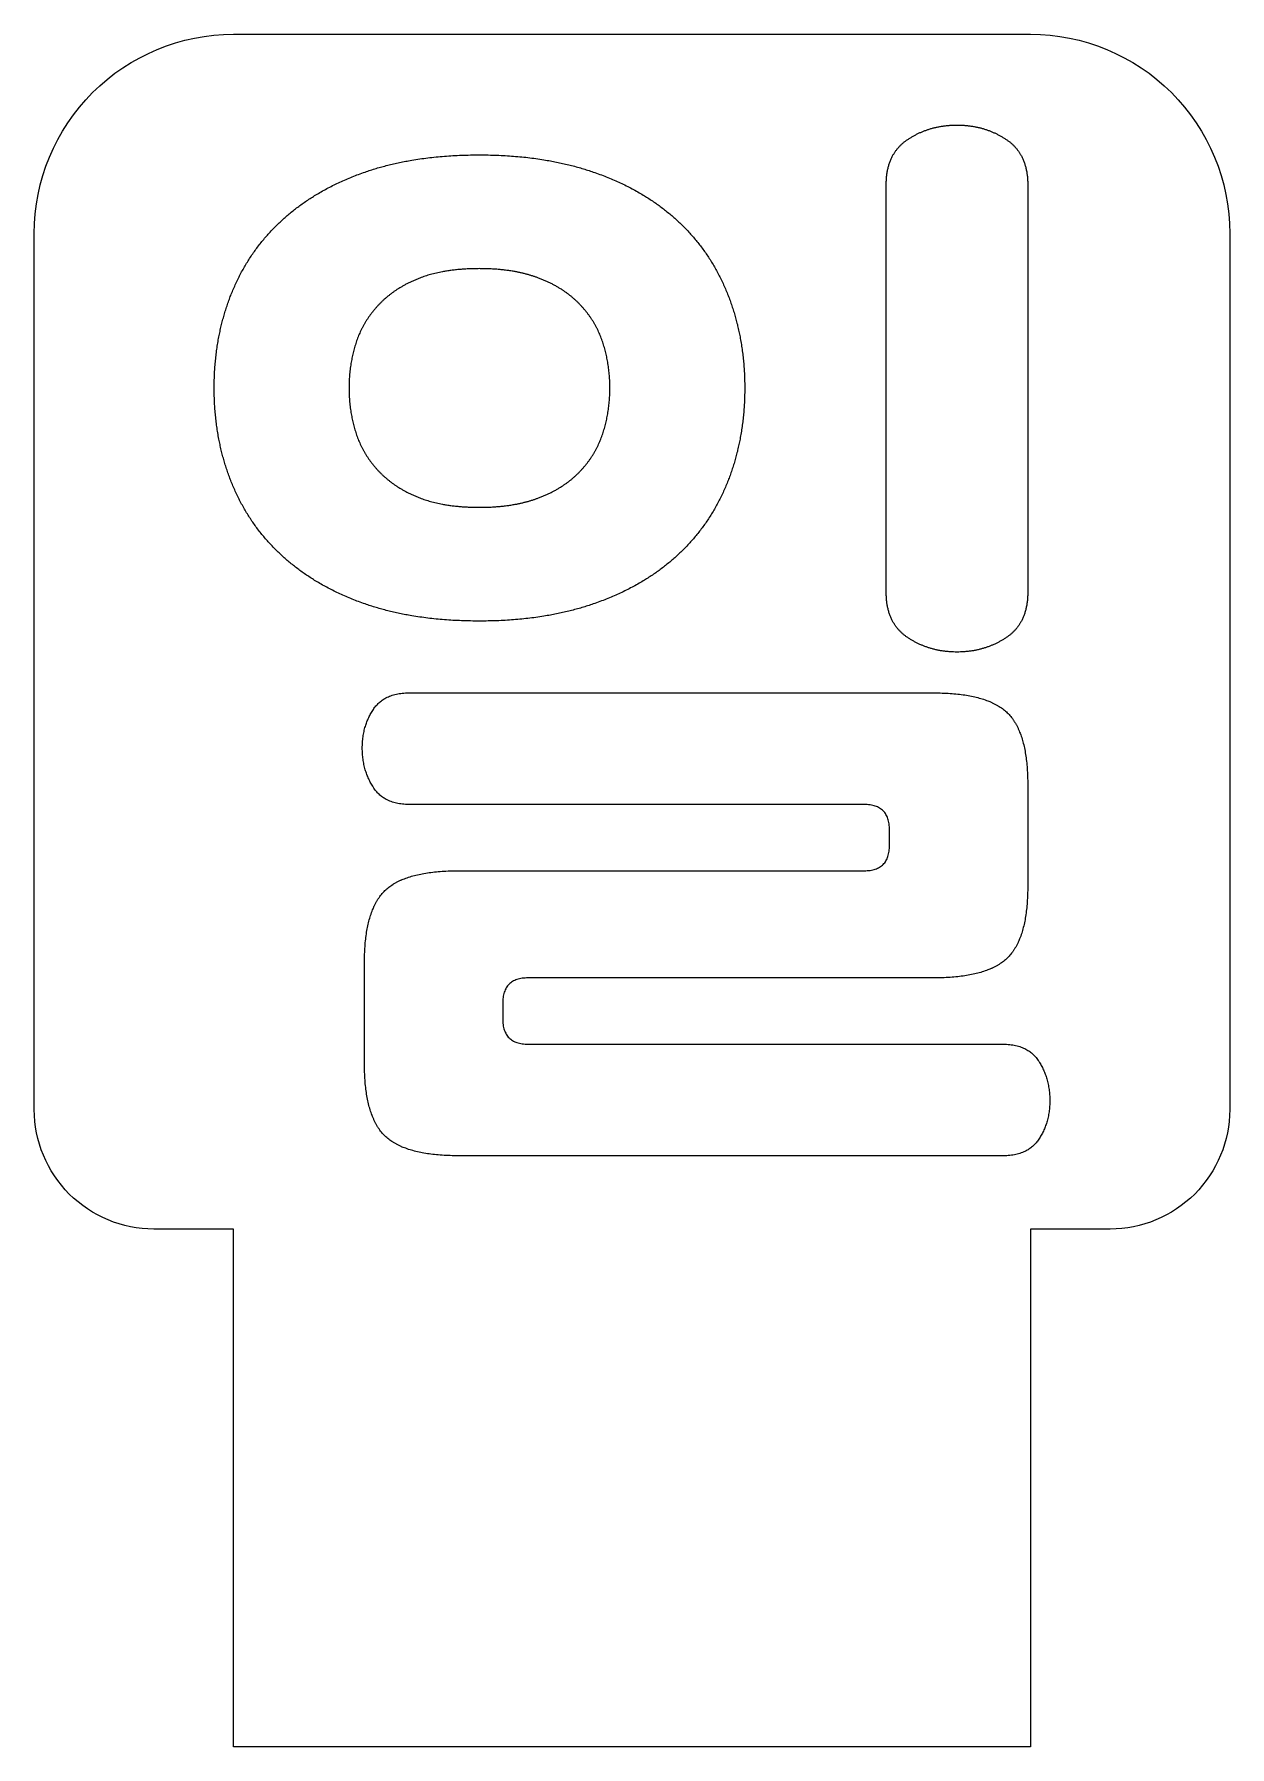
# Model space of a CAD drawing. Header units: millimetres. Extents: x 310 to 340, y -127 to -84.
import ezdxf

# ---------------------------------------------------------------- set-up
doc = ezdxf.new("R2010")
doc.units = ezdxf.units.MM
doc.layers.get('0').update_dxf_attribs({"linetype": 'CONTINUOUS'})

msp = doc.modelspace()

# ---------------------------------------------------------------- linework, layer by layer
for p, q in [((331.38, -98.014), (331.38, -87.778)), ((334.931, -87.778), (334.931, -98.014)), ((319.397, -100.538), (332.573, -100.538)), ((334.931, -102.84), (334.931, -105.393)), ((330.825, -103.34), (319.397, -103.34)), ((331.463, -104.366), (331.463, -103.978)), ((320.645, -105.004), (330.825, -105.004)), ((318.287, -109.859), (318.287, -107.307)), ((332.573, -107.695), (322.393, -107.695)), ((321.755, -108.333), (321.755, -108.721)), ((322.393, -109.359), (334.32, -109.359)), ((334.32, -112.161), (320.645, -112.161))]:
    msp.add_line(p, q)
msp.add_lwpolyline([(313, -114, -0.414214), (310, -111), (310, -89, -0.414214), (315, -84), (335, -84, -0.414214), (340, -89), (340, -111, -0.414214), (337, -114), (335, -114), (335, -127), (315, -127), (315, -114)], format="xyb", close=True)
for points in [[(331.921, -86.641), (332.462, -86.28), (333.155, -86.28)], [(333.155, -86.28), (333.849, -86.28), (334.39, -86.641)], [(331.38, -87.778), (331.38, -87.001), (331.921, -86.641)], [(334.39, -86.641), (334.931, -87.001), (334.931, -87.778)], [(318.301, -87.459), (319.535, -87.029), (321.172, -87.029)], [(321.172, -87.029), (322.781, -87.029), (324.029, -87.459)], [(316.221, -88.666), (317.067, -87.889), (318.301, -87.459)], [(324.029, -87.459), (325.277, -87.889), (326.123, -88.666)], [(314.945, -90.524), (315.374, -89.442), (316.221, -88.666)], [(326.123, -88.666), (326.969, -89.442), (327.399, -90.524)], [(319.674, -90.122), (319.064, -90.358), (318.662, -90.774)], [(321.172, -89.886), (320.284, -89.886), (319.674, -90.122)], [(322.656, -90.122), (322.032, -89.886), (321.172, -89.886)], [(323.682, -90.774), (323.28, -90.358), (322.656, -90.122)], [(314.515, -92.882), (314.515, -91.606), (314.945, -90.524)], [(327.399, -90.524), (327.829, -91.606), (327.829, -92.882)], [(318.662, -90.774), (318.259, -91.19), (318.079, -91.731)], [(324.265, -91.731), (324.085, -91.19), (323.682, -90.774)], [(318.079, -91.731), (317.899, -92.272), (317.899, -92.882)], [(324.445, -92.882), (324.445, -92.272), (324.265, -91.731)], [(314.945, -95.24), (314.515, -94.158), (314.515, -92.882)], [(317.899, -92.882), (317.899, -93.492), (318.079, -94.033)], [(324.265, -94.033), (324.445, -93.492), (324.445, -92.882)], [(327.829, -92.882), (327.829, -94.158), (327.399, -95.24)], [(318.079, -94.033), (318.259, -94.574), (318.662, -94.99)], [(323.682, -94.99), (324.085, -94.574), (324.265, -94.033)], [(318.662, -94.99), (319.064, -95.406), (319.674, -95.642)], [(322.656, -95.642), (323.28, -95.406), (323.682, -94.99)], [(316.221, -97.098), (315.374, -96.322), (314.945, -95.24)], [(327.399, -95.24), (326.969, -96.322), (326.123, -97.098)], [(319.674, -95.642), (320.284, -95.878), (321.172, -95.878)], [(321.172, -95.878), (322.032, -95.878), (322.656, -95.642)], [(318.301, -98.305), (317.067, -97.875), (316.221, -97.098)], [(326.123, -97.098), (325.277, -97.875), (324.029, -98.305)], [(331.921, -99.151), (331.38, -98.791), (331.38, -98.014)], [(334.931, -98.014), (334.931, -98.791), (334.39, -99.151)], [(321.172, -98.735), (319.535, -98.735), (318.301, -98.305)], [(324.029, -98.305), (322.781, -98.735), (321.172, -98.735)], [(333.155, -99.512), (332.462, -99.512), (331.921, -99.151)], [(334.39, -99.151), (333.849, -99.512), (333.155, -99.512)], [(318.509, -100.954), (318.786, -100.538), (319.397, -100.538)], [(332.573, -100.538), (333.904, -100.538), (334.417, -101.037)], [(318.232, -101.925), (318.232, -101.37), (318.509, -100.954)], [(334.417, -101.037), (334.931, -101.537), (334.931, -102.84)], [(318.509, -102.91), (318.232, -102.48), (318.232, -101.925)], [(319.397, -103.34), (318.786, -103.34), (318.509, -102.91)], [(331.463, -103.978), (331.463, -103.34), (330.825, -103.34)], [(330.825, -105.004), (331.463, -105.004), (331.463, -104.366)], [(318.8, -105.503), (319.313, -105.004), (320.645, -105.004)], [(318.287, -107.307), (318.287, -106.003), (318.8, -105.503)], [(334.931, -105.393), (334.931, -106.696), (334.417, -107.196)], [(334.417, -107.196), (333.904, -107.695), (332.573, -107.695)], [(322.393, -107.695), (321.755, -107.695), (321.755, -108.333)], [(321.755, -108.721), (321.755, -109.359), (322.393, -109.359)], [(334.32, -109.359), (334.931, -109.359), (335.208, -109.789)], [(318.8, -111.662), (318.287, -111.162), (318.287, -109.859)], [(335.208, -109.789), (335.485, -110.219), (335.485, -110.774)], [(335.485, -110.774), (335.485, -111.329), (335.208, -111.745)], [(320.645, -112.161), (319.313, -112.161), (318.8, -111.662)], [(335.208, -111.745), (334.931, -112.161), (334.32, -112.161)]]:
    msp.add_open_spline(points, degree=2)

doc.saveas('drawing.dxf')
